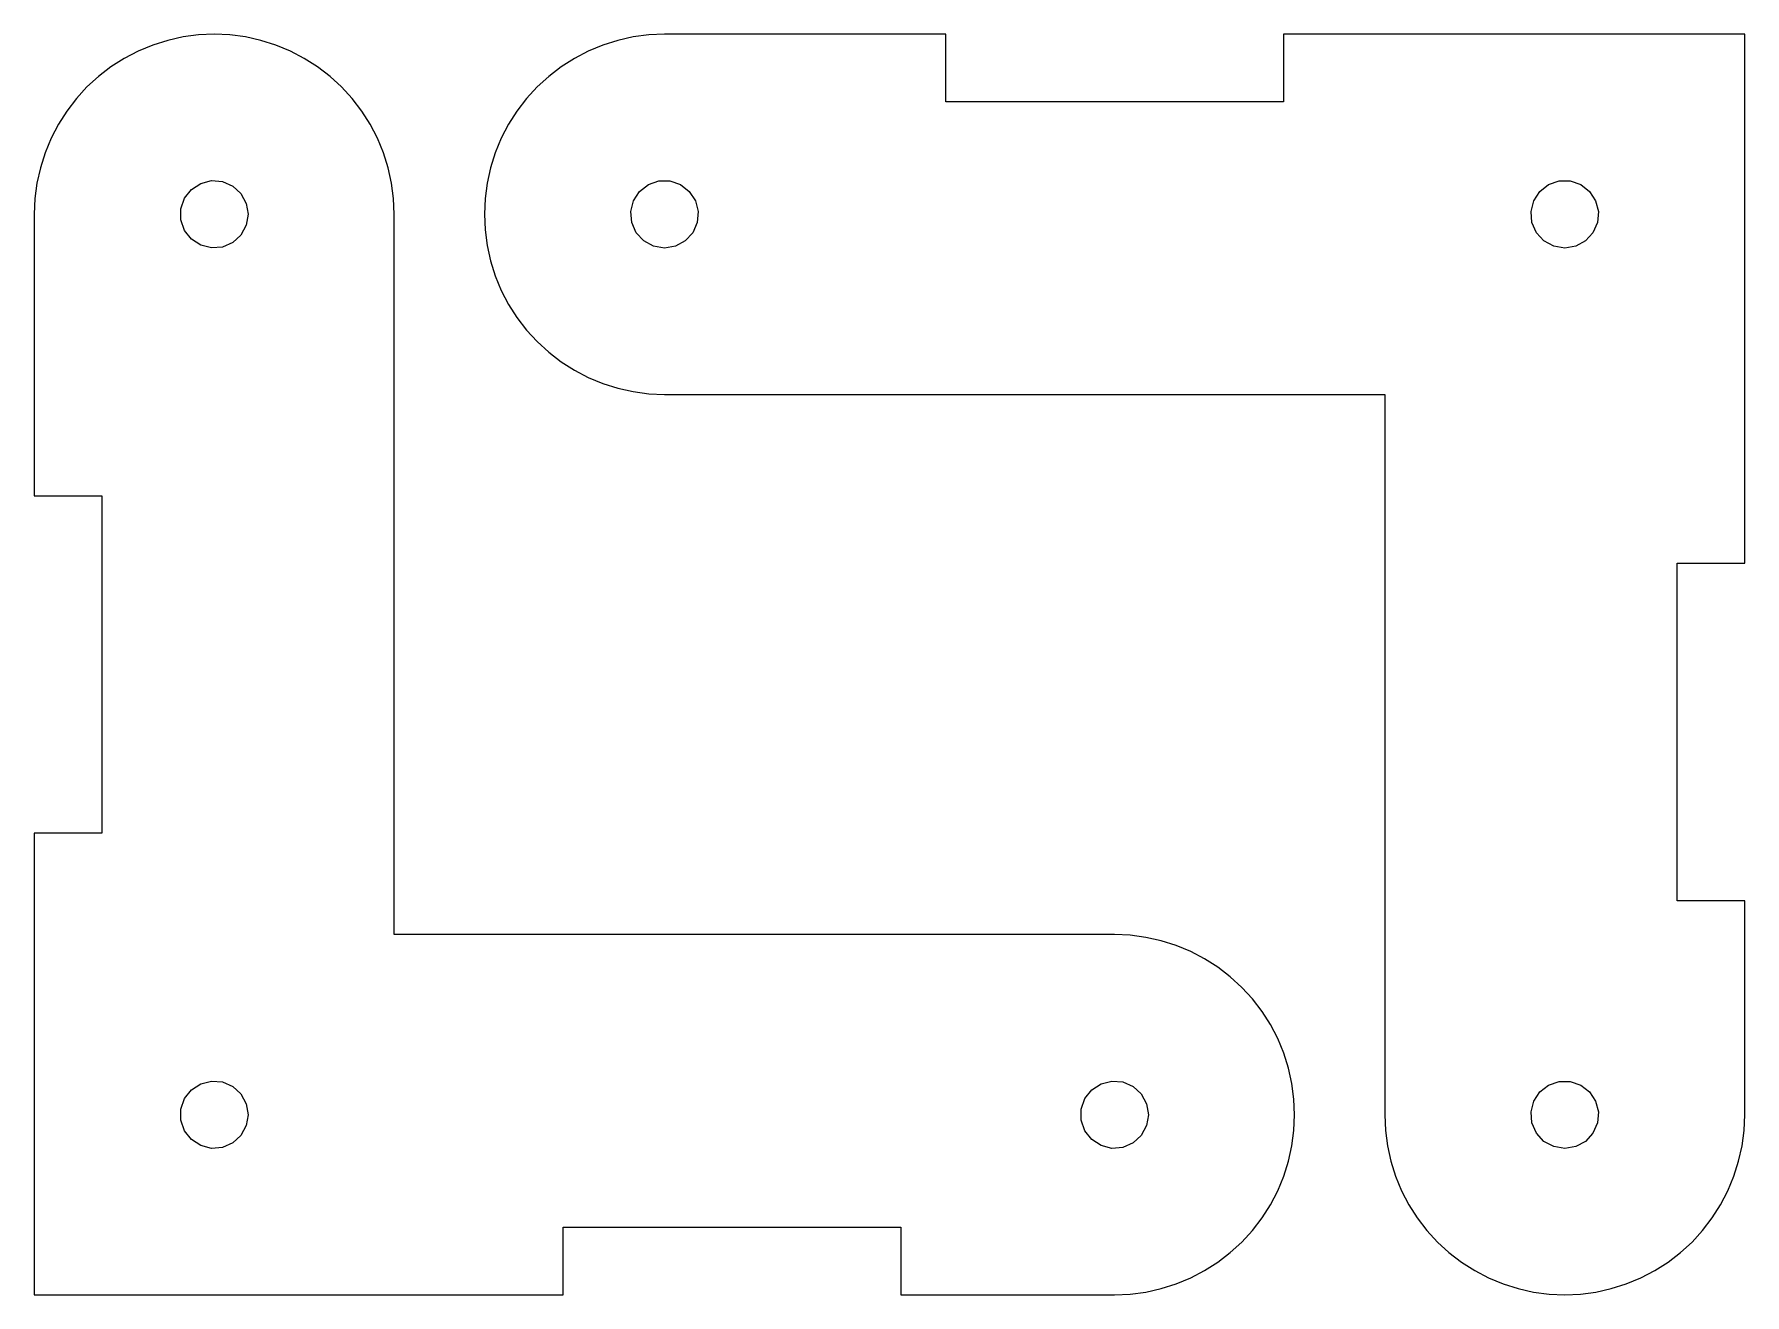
# Model space of a CAD drawing. Header units: metres. Extents: x -40 to 40, y -87 to 55.
# Drawn here: x -38 to 38, y -87 to -31 of the extents above; entities that cross this region are included whole.
import ezdxf

# ---------------------------------------------------------------- set-up
doc = ezdxf.new("R2010")
doc.units = ezdxf.units.M

msp = doc.modelspace()

# ---------------------------------------------------------------- linework, layer by layer
for p, q in [((-31.3892, -31.1215), (-32.0706, -31.2726)), ((-30.6972, -31.0304), (-31.3892, -31.1215)), ((-30, -31), (-30.6972, -31.0304)), ((-29.3028, -31.0304), (-30, -31)), ((-28.6108, -31.1215), (-29.3028, -31.0304)), ((-27.9294, -31.2726), (-28.6108, -31.1215)), ((-11.3892, -31.1215), (-12.0706, -31.2726)), ((-10.6972, -31.0304), (-11.3892, -31.1215)), ((-10, -31), (-10.6972, -31.0304)), ((2.5, -31), (-10, -31)), ((2.5, -34), (2.5, -31)), ((38, -31), (17.5, -31)), ((17.5, -31), (17.5, -34)), ((38, -54.5), (38, -31)), ((-33.3809, -31.7495), (-34, -32.0718)), ((-32.7362, -31.4825), (-33.3809, -31.7495)), ((-32.0706, -31.2726), (-32.7362, -31.4825)), ((-27.2638, -31.4825), (-27.9294, -31.2726)), ((-26.6191, -31.7495), (-27.2638, -31.4825)), ((-26, -32.0718), (-26.6191, -31.7495)), ((-13.3809, -31.7495), (-14, -32.0718)), ((-12.7362, -31.4825), (-13.3809, -31.7495)), ((-12.0706, -31.2726), (-12.7362, -31.4825)), ((-34.5886, -32.4468), (-35.1423, -32.8716)), ((-34, -32.0718), (-34.5886, -32.4468)), ((-25.4114, -32.4468), (-26, -32.0718)), ((-24.8577, -32.8716), (-25.4114, -32.4468)), ((-14.5886, -32.4468), (-15.1423, -32.8716)), ((-14, -32.0718), (-14.5886, -32.4468)), ((-35.6569, -33.3431), (-36.1284, -33.8577)), ((-35.1423, -32.8716), (-35.6569, -33.3431)), ((-24.3431, -33.3431), (-24.8577, -32.8716)), ((-23.8716, -33.8577), (-24.3431, -33.3431)), ((-15.6569, -33.3431), (-16.1284, -33.8577)), ((-15.1423, -32.8716), (-15.6569, -33.3431)), ((-36.1284, -33.8577), (-36.5532, -34.4114)), ((-23.4468, -34.4114), (-23.8716, -33.8577)), ((-16.1284, -33.8577), (-16.5532, -34.4114)), ((17.5, -34), (2.5, -34)), ((-36.5532, -34.4114), (-36.9282, -35)), ((-23.0718, -35), (-23.4468, -34.4114)), ((-16.5532, -34.4114), (-16.9282, -35)), ((-37.2505, -35.6191), (-37.5175, -36.2638)), ((-36.9282, -35), (-37.2505, -35.6191)), ((-22.7495, -35.6191), (-23.0718, -35)), ((-22.4825, -36.2638), (-22.7495, -35.6191)), ((-17.2505, -35.6191), (-17.5175, -36.2638)), ((-16.9282, -35), (-17.2505, -35.6191)), ((-37.5175, -36.2638), (-37.7274, -36.9294)), ((-22.2726, -36.9294), (-22.4825, -36.2638)), ((-17.5175, -36.2638), (-17.7274, -36.9294)), ((-37.7274, -36.9294), (-37.8785, -37.6108)), ((-22.1215, -37.6108), (-22.2726, -36.9294)), ((-17.7274, -36.9294), (-17.8785, -37.6108)), ((-37.8785, -37.6108), (-37.9696, -38.3028)), ((-31.3192, -38.2861), (-31.0159, -37.8964)), ((-31.0159, -37.8964), (-30.6025, -37.6263)), ((-30.6025, -37.6263), (-30.1239, -37.5051)), ((-30.1239, -37.5051), (-29.6318, -37.5459)), ((-29.6318, -37.5459), (-29.1796, -37.7443)), ((-29.1796, -37.7443), (-28.8163, -38.0787)), ((-22.0304, -38.3028), (-22.1215, -37.6108)), ((-17.8785, -37.6108), (-17.9696, -38.3028)), ((-11.3737, -38.3975), (-11.1036, -37.9841)), ((-11.1036, -37.9841), (-10.7139, -37.6808)), ((-10.7139, -37.6808), (-10.2469, -37.5205)), ((-10.2469, -37.5205), (-9.75311, -37.5205)), ((-9.75311, -37.5205), (-9.28608, -37.6808)), ((-9.28608, -37.6808), (-8.89641, -37.9841)), ((-8.89641, -37.9841), (-8.62634, -38.3975)), ((28.6263, -38.3975), (28.8964, -37.9841)), ((28.8964, -37.9841), (29.2861, -37.6808)), ((29.2861, -37.6808), (29.7531, -37.5205)), ((29.7531, -37.5205), (30.2469, -37.5205)), ((30.2469, -37.5205), (30.7139, -37.6808)), ((30.7139, -37.6808), (31.1036, -37.9841)), ((31.1036, -37.9841), (31.3737, -38.3975)), ((-37.9696, -38.3028), (-38, -39)), ((-31.4795, -38.7531), (-31.3192, -38.2861)), ((-31.4795, -39.2469), (-31.4795, -38.7531)), ((-28.8163, -38.0787), (-28.5813, -38.513)), ((-28.5813, -38.513), (-28.5, -39)), ((-22, -39), (-22.0304, -38.3028)), ((-17.9696, -38.3028), (-18, -39)), ((-11.4949, -38.8761), (-11.3737, -38.3975)), ((-8.62634, -38.3975), (-8.50512, -38.8761)), ((28.5051, -38.8761), (28.6263, -38.3975)), ((31.3737, -38.3975), (31.4949, -38.8761)), ((-38, -39), (-38, -51.5)), ((-31.3192, -39.7139), (-31.4795, -39.2469)), ((-28.5813, -39.4871), (-28.8163, -39.9213)), ((-28.5, -39), (-28.5813, -39.4871)), ((-22, -71), (-22, -39)), ((-18, -39), (-17.9696, -39.6972)), ((-11.4541, -39.3682), (-11.4949, -38.8761)), ((-11.2557, -39.8204), (-11.4541, -39.3682)), ((-8.5459, -39.3682), (-8.74425, -39.8204)), ((-8.50512, -38.8761), (-8.5459, -39.3682)), ((28.5459, -39.3682), (28.5051, -38.8761)), ((28.7442, -39.8204), (28.5459, -39.3682)), ((31.4541, -39.3682), (31.2557, -39.8204)), ((31.4949, -38.8761), (31.4541, -39.3682)), ((-31.0159, -40.1036), (-31.3192, -39.7139)), ((-30.6025, -40.3737), (-31.0159, -40.1036)), ((-29.1796, -40.2558), (-29.6318, -40.4541)), ((-28.8163, -39.9213), (-29.1796, -40.2558)), ((-17.9696, -39.6972), (-17.8785, -40.3892)), ((-10.9213, -40.1837), (-11.2557, -39.8204)), ((-10.487, -40.4187), (-10.9213, -40.1837)), ((-9.07868, -40.1837), (-9.51295, -40.4187)), ((-8.74425, -39.8204), (-9.07868, -40.1837)), ((29.0787, -40.1837), (28.7442, -39.8204)), ((29.5129, -40.4187), (29.0787, -40.1837)), ((30.9213, -40.1837), (30.487, -40.4187)), ((31.2557, -39.8204), (30.9213, -40.1837)), ((-30.1239, -40.4949), (-30.6025, -40.3737)), ((-29.6318, -40.4541), (-30.1239, -40.4949)), ((-17.8785, -40.3892), (-17.7274, -41.0706)), ((-10, -40.5), (-10.487, -40.4187)), ((-9.51295, -40.4187), (-10, -40.5)), ((30, -40.5), (29.5129, -40.4187)), ((30.487, -40.4187), (30, -40.5)), ((-17.7274, -41.0706), (-17.5175, -41.7362)), ((-17.5175, -41.7362), (-17.2505, -42.3809)), ((-17.2505, -42.3809), (-16.9282, -43)), ((-16.9282, -43), (-16.5532, -43.5886)), ((-16.5532, -43.5886), (-16.1284, -44.1423)), ((-16.1284, -44.1423), (-15.6569, -44.6569)), ((-15.6569, -44.6569), (-15.1423, -45.1284)), ((-15.1423, -45.1284), (-14.5886, -45.5532)), ((-14.5886, -45.5532), (-14, -45.9282)), ((-14, -45.9282), (-13.3809, -46.2505)), ((-13.3809, -46.2505), (-12.7362, -46.5175)), ((-12.7362, -46.5175), (-12.0706, -46.7274)), ((-12.0706, -46.7274), (-11.3892, -46.8785)), ((-11.3892, -46.8785), (-10.6972, -46.9696)), ((-10.6972, -46.9696), (-10, -47)), ((-10, -47), (22, -47)), ((22, -47), (22, -79)), ((-38, -51.5), (-35, -51.5)), ((-35, -51.5), (-35, -66.5)), ((35, -69.5), (35, -54.5)), ((35, -54.5), (38, -54.5)), ((-35, -66.5), (-38, -66.5)), ((-38, -66.5), (-38, -87)), ((38, -69.5), (35, -69.5)), ((38, -79), (38, -69.5)), ((10, -71), (-22, -71)), ((10.6972, -71.0304), (10, -71)), ((11.3892, -71.1215), (10.6972, -71.0304)), ((12.0706, -71.2726), (11.3892, -71.1215)), ((12.7362, -71.4825), (12.0706, -71.2726)), ((13.3809, -71.7495), (12.7362, -71.4825)), ((14, -72.0718), (13.3809, -71.7495)), ((14.5886, -72.4468), (14, -72.0718)), ((15.1423, -72.8716), (14.5886, -72.4468)), ((15.6569, -73.3431), (15.1423, -72.8716)), ((16.1284, -73.8577), (15.6569, -73.3431)), ((16.5532, -74.4114), (16.1284, -73.8577)), ((16.9282, -75), (16.5532, -74.4114)), ((17.2505, -75.6191), (16.9282, -75)), ((17.5175, -76.2638), (17.2505, -75.6191)), ((17.7274, -76.9294), (17.5175, -76.2638)), ((-30.6025, -77.6263), (-30.1239, -77.5051)), ((-30.1239, -77.5051), (-29.6318, -77.5459)), ((9.39746, -77.6263), (9.87613, -77.5051)), ((9.87613, -77.5051), (10.3682, -77.5459)), ((17.8785, -77.6108), (17.7274, -76.9294)), ((-31.3192, -78.2861), (-31.0159, -77.8964)), ((-31.0159, -77.8964), (-30.6025, -77.6263)), ((-29.6318, -77.5459), (-29.1796, -77.7442)), ((-29.1796, -77.7442), (-28.8163, -78.0787)), ((-28.8163, -78.0787), (-28.5813, -78.5129)), ((8.68079, -78.2861), (8.98408, -77.8964)), ((8.98408, -77.8964), (9.39746, -77.6263)), ((10.3682, -77.5459), (10.8204, -77.7442)), ((10.8204, -77.7442), (11.1837, -78.0787)), ((11.1837, -78.0787), (11.4187, -78.5129)), ((17.9696, -78.3028), (17.8785, -77.6108)), ((28.6263, -78.3975), (28.8964, -77.9841)), ((28.8964, -77.9841), (29.2861, -77.6808)), ((29.2861, -77.6808), (29.7531, -77.5205)), ((29.7531, -77.5205), (30.2469, -77.5205)), ((30.2469, -77.5205), (30.7139, -77.6808)), ((30.7139, -77.6808), (31.1036, -77.9841)), ((31.1036, -77.9841), (31.3737, -78.3975)), ((-31.4795, -78.7531), (-31.3192, -78.2861)), ((-31.4795, -79.2469), (-31.4795, -78.7531)), ((-28.5813, -78.5129), (-28.5, -79)), ((-28.5, -79), (-28.5813, -79.487)), ((8.52046, -78.7531), (8.68079, -78.2861)), ((8.52046, -79.2469), (8.52046, -78.7531)), ((11.4187, -78.5129), (11.5, -79)), ((11.5, -79), (11.4187, -79.487)), ((18, -79), (17.9696, -78.3028)), ((17.9696, -79.6972), (18, -79)), ((22, -79), (22.0304, -79.6972)), ((28.5051, -78.8761), (28.6263, -78.3975)), ((28.5459, -79.3682), (28.5051, -78.8761)), ((31.3737, -78.3975), (31.4949, -78.8761)), ((31.4949, -78.8761), (31.4541, -79.3682)), ((37.9696, -79.6972), (38, -79)), ((-31.3192, -79.7139), (-31.4795, -79.2469)), ((-31.0159, -80.1036), (-31.3192, -79.7139)), ((-28.5813, -79.487), (-28.8163, -79.9213)), ((8.68079, -79.7139), (8.52046, -79.2469)), ((8.98408, -80.1036), (8.68079, -79.7139)), ((11.4187, -79.487), (11.1837, -79.9213)), ((17.8785, -80.3892), (17.9696, -79.6972)), ((22.0304, -79.6972), (22.1215, -80.3892)), ((28.7442, -79.8204), (28.5459, -79.3682)), ((31.4541, -79.3682), (31.2557, -79.8204)), ((37.8785, -80.3892), (37.9696, -79.6972)), ((-30.6025, -80.3737), (-31.0159, -80.1036)), ((-30.1239, -80.4949), (-30.6025, -80.3737)), ((-29.6318, -80.4541), (-30.1239, -80.4949)), ((-29.1796, -80.2557), (-29.6318, -80.4541)), ((-28.8163, -79.9213), (-29.1796, -80.2557)), ((9.39746, -80.3737), (8.98408, -80.1036)), ((9.87613, -80.4949), (9.39746, -80.3737)), ((10.3682, -80.4541), (9.87613, -80.4949)), ((10.8204, -80.2557), (10.3682, -80.4541)), ((11.1837, -79.9213), (10.8204, -80.2557)), ((17.7274, -81.0706), (17.8785, -80.3892)), ((22.1215, -80.3892), (22.2726, -81.0706)), ((29.0787, -80.1837), (28.7442, -79.8204)), ((29.5129, -80.4187), (29.0787, -80.1837)), ((30, -80.5), (29.5129, -80.4187)), ((30.487, -80.4187), (30, -80.5)), ((30.9213, -80.1837), (30.487, -80.4187)), ((31.2557, -79.8204), (30.9213, -80.1837)), ((37.7274, -81.0706), (37.8785, -80.3892)), ((17.5175, -81.7362), (17.7274, -81.0706)), ((22.2726, -81.0706), (22.4825, -81.7362)), ((37.5175, -81.7362), (37.7274, -81.0706)), ((17.2505, -82.3809), (17.5175, -81.7362)), ((22.4825, -81.7362), (22.7495, -82.3809)), ((37.2505, -82.3809), (37.5175, -81.7362)), ((16.9282, -83), (17.2505, -82.3809)), ((22.7495, -82.3809), (23.0718, -83)), ((36.9282, -83), (37.2505, -82.3809)), ((16.1284, -84.1423), (16.5532, -83.5886)), ((16.5532, -83.5886), (16.9282, -83)), ((23.0718, -83), (23.4468, -83.5886)), ((23.4468, -83.5886), (23.8716, -84.1423)), ((36.1284, -84.1423), (36.5532, -83.5886)), ((36.5532, -83.5886), (36.9282, -83)), ((-14.5, -87), (-14.5, -84)), ((-14.5, -84), (0.5, -84)), ((0.5, -84), (0.5, -87)), ((15.6569, -84.6569), (16.1284, -84.1423)), ((23.8716, -84.1423), (24.3431, -84.6569)), ((35.6569, -84.6569), (36.1284, -84.1423)), ((15.1423, -85.1284), (15.6569, -84.6569)), ((24.3431, -84.6569), (24.8577, -85.1284)), ((35.1423, -85.1284), (35.6569, -84.6569)), ((14, -85.9282), (14.5886, -85.5532)), ((14.5886, -85.5532), (15.1423, -85.1284)), ((24.8577, -85.1284), (25.4114, -85.5532)), ((25.4114, -85.5532), (26, -85.9282)), ((34, -85.9282), (34.5886, -85.5532)), ((34.5886, -85.5532), (35.1423, -85.1284)), ((12.0706, -86.7274), (12.7362, -86.5175)), ((12.7362, -86.5175), (13.3809, -86.2505)), ((13.3809, -86.2505), (14, -85.9282)), ((26, -85.9282), (26.6191, -86.2505)), ((26.6191, -86.2505), (27.2638, -86.5175)), ((27.2638, -86.5175), (27.9294, -86.7274)), ((32.0706, -86.7274), (32.7362, -86.5175)), ((32.7362, -86.5175), (33.3809, -86.2505)), ((33.3809, -86.2505), (34, -85.9282)), ((-38, -87), (-14.5, -87)), ((0.5, -87), (10, -87)), ((10, -87), (10.6972, -86.9696)), ((10.6972, -86.9696), (11.3892, -86.8785)), ((11.3892, -86.8785), (12.0706, -86.7274)), ((27.9294, -86.7274), (28.6108, -86.8785)), ((28.6108, -86.8785), (29.3028, -86.9696)), ((29.3028, -86.9696), (30, -87)), ((30, -87), (30.6972, -86.9696)), ((30.6972, -86.9696), (31.3892, -86.8785)), ((31.3892, -86.8785), (32.0706, -86.7274))]:
    msp.add_line(p, q)

doc.saveas('drawing.dxf')
